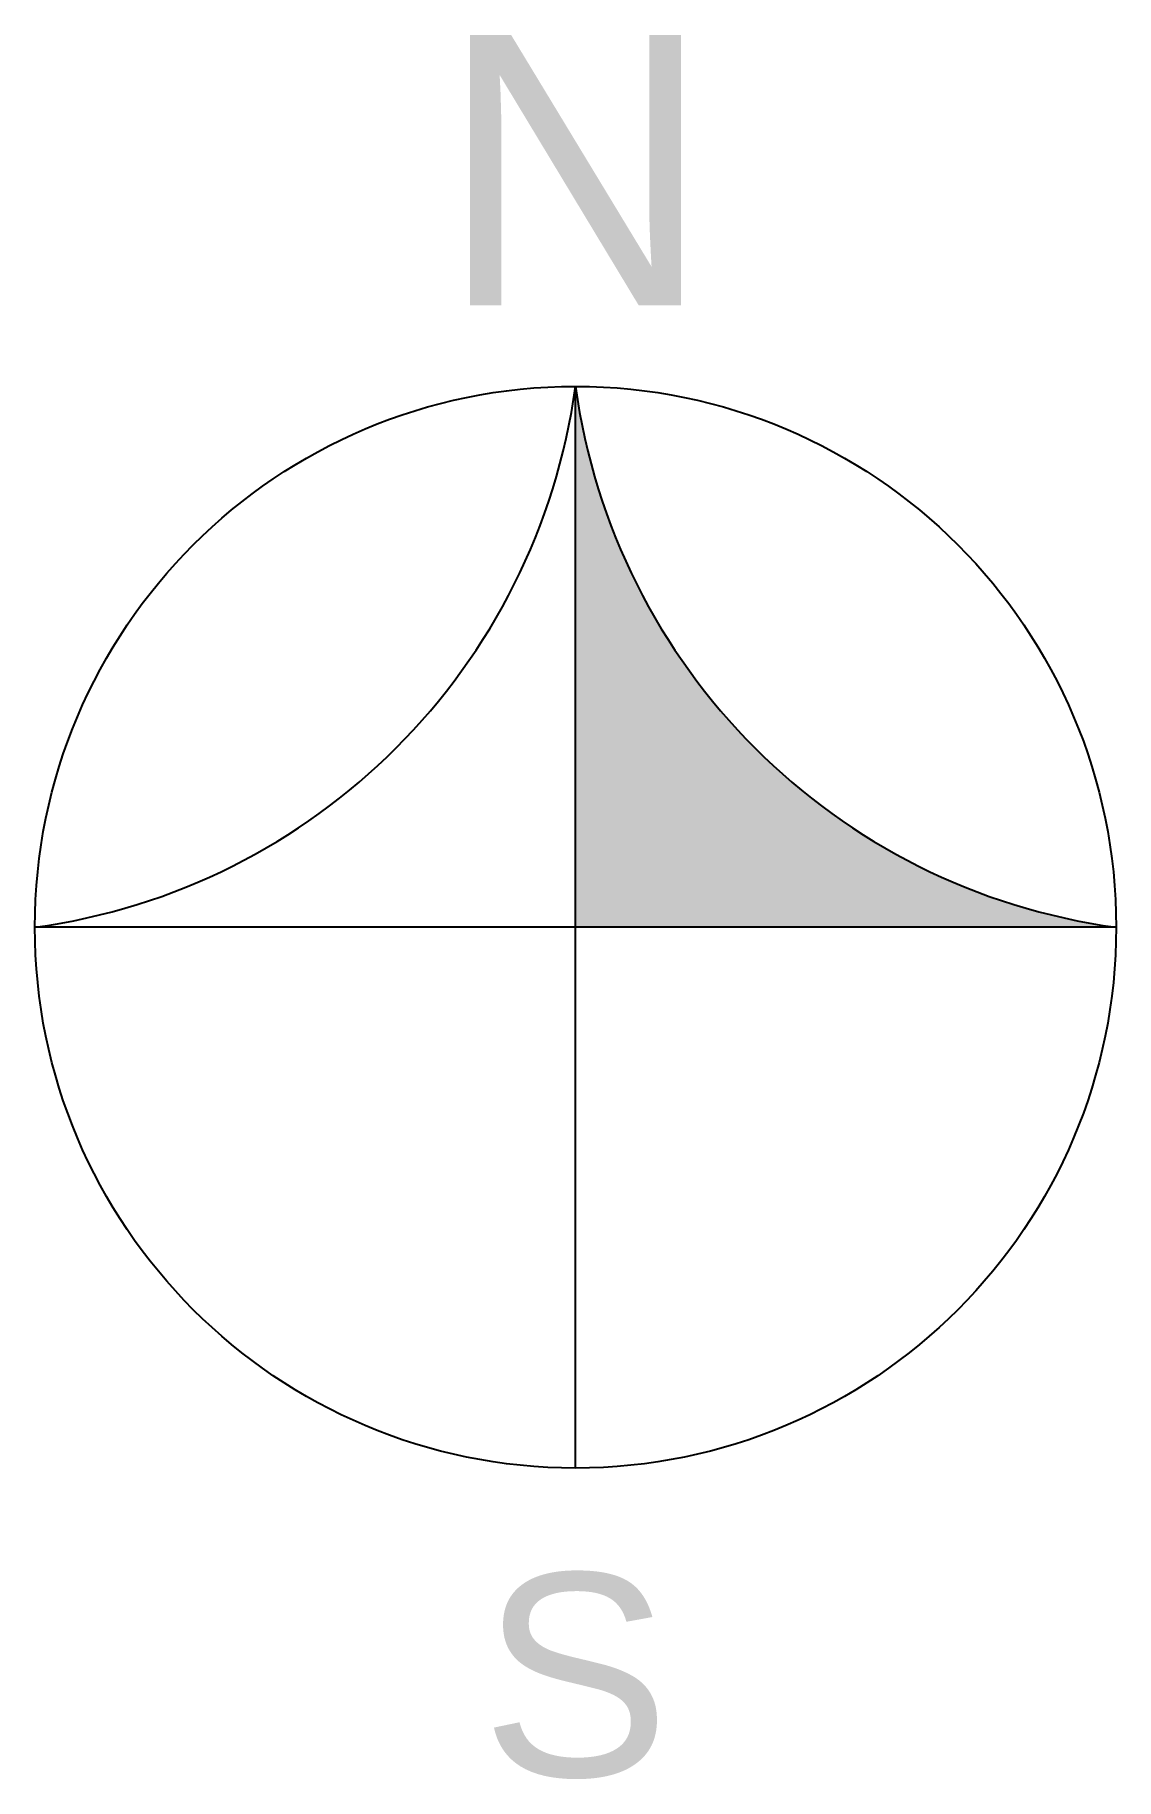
# Model space of a CAD drawing. Header units: millimetres. Extents: x 1160.93 to 1162.93, y -1328.33 to -1325.1.
import ezdxf
from ezdxf.enums import TextEntityAlignment as Align

# ---------------------------------------------------------------- set-up
doc = ezdxf.new("R2010")
doc.units = ezdxf.units.MM
doc.header["$LTSCALE"] = 10
doc.layers.add('Símbolos_Gráficos', color=1, linetype='Continuous')
doc.styles.add('FOLHA_ARIAL', font='ARIAL.TTF')

msp = doc.modelspace()

# ---------------------------------------------------------------- hatches: boundary and pattern name
at = {"layer": 'Símbolos_Gráficos'}
msp.add_hatch(color=256, dxfattribs=at).paths.add_polyline_path([(1161.9329, -1325.7532), (1161.9329, -1326.7532), (1162.9329, -1326.7532, -0.336533)])

# ---------------------------------------------------------------- linework, layer by layer
at = {"layer": 'Símbolos_Gráficos', "color": 4}
for p, q in [((1161.9329, -1327.7532), (1161.9329, -1325.7532)), ((1162.9329, -1326.7532), (1160.9329, -1326.7532))]:
    msp.add_line(p, q, dxfattribs=at)
msp.add_circle((1161.9329, -1326.7532), 1, dxfattribs=at)
for centre, start, end in [((1160.7741, -1325.5945), 277.8004, 352.1996), ((1163.0916, -1325.5945), 187.8004, 262.1996)]:
    msp.add_arc(centre, 1.1696, start, end, dxfattribs=at)

# ---------------------------------------------------------------- texts
at = {"layer": 'Símbolos_Gráficos', "color": 3, "style": 'FOLHA_ARIAL'}
for s, height, p in [('N', 0.5, (1161.9329, -1325.7532)), ('S', 0.375, (1161.9329, -1328.4354))]:
    msp.add_text(s, height=height, dxfattribs=at).set_placement(p, align=Align.BOTTOM_CENTER)

doc.saveas('drawing.dxf')
